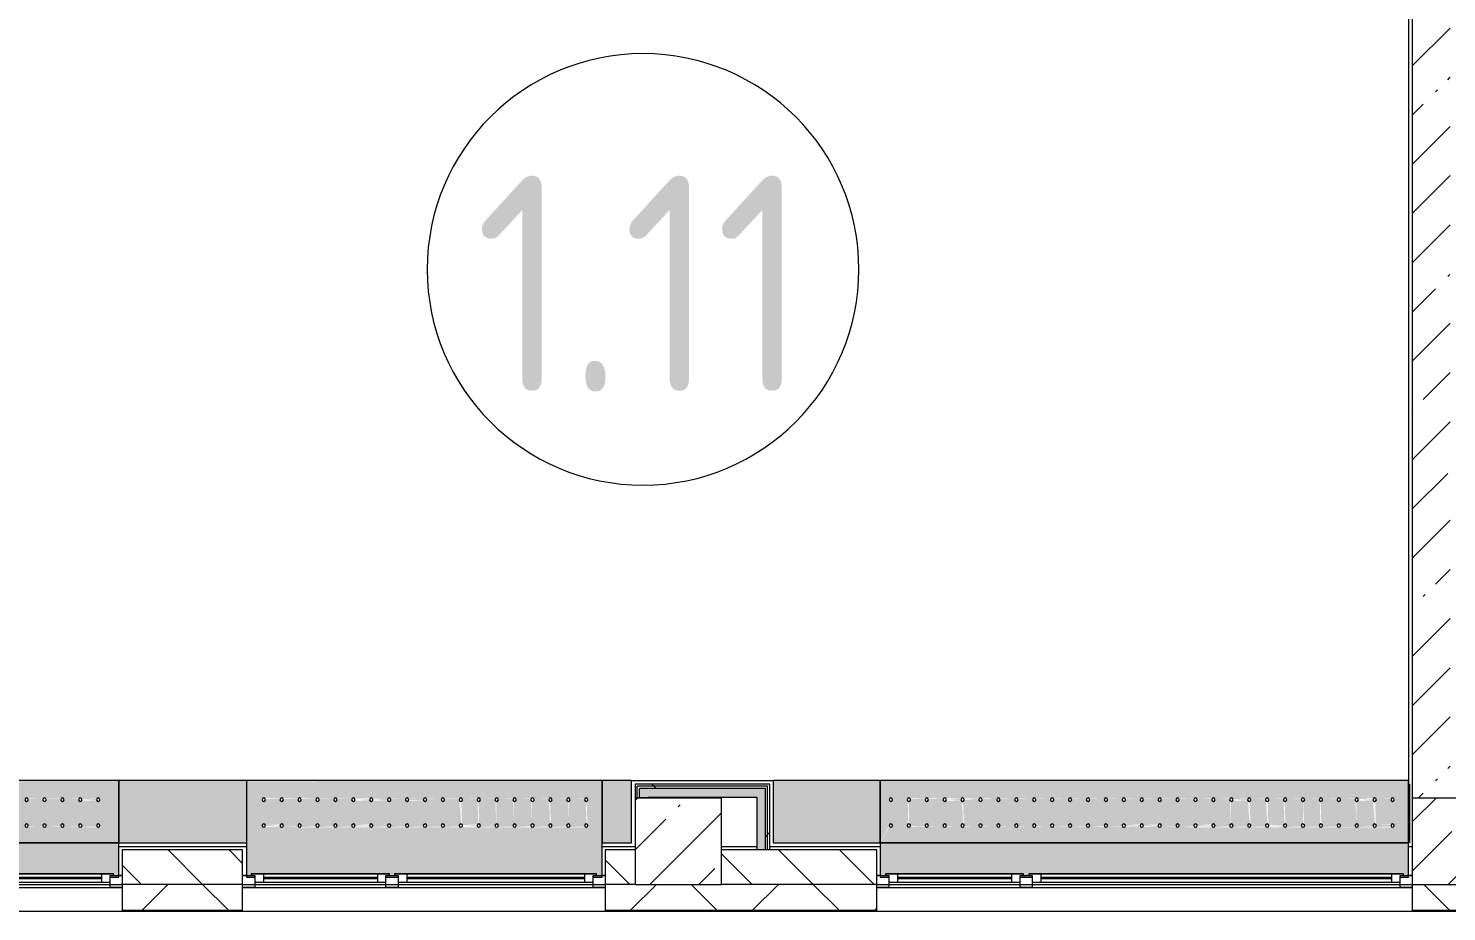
# Model space of a CAD drawing. Header units: millimetres. Extents: x 54725 to 263872, y -8553 to 29614.
# Drawn here: x 176258 to 184471, y -258 to 4860 of the extents above; entities that cross this region are included whole.
import ezdxf

# ---------------------------------------------------------------- set-up
doc = ezdxf.new("R2010")
doc.units = ezdxf.units.MM
for name, color, linetype, lineweight in [('A-AREA-IDEN', 7, 'Continuous', 9), ('A-GLAZ-2', 7, 'Continuous', 5), ('A-WALL', 7, 'Continuous', 9), ('A-WALL-4', 7, 'Continuous', 5), ('I-WALL-3', 7, 'Continuous', 5), ('S-COLS', 7, 'Continuous', 5), ('Знаки', 7, 'Continuous', 5)]:
    doc.layers.add(name, color=color, linetype=linetype, lineweight=lineweight)
for name, color, linetype, lineweight, true_color in [('A-FLOR-1', 7, 'Continuous', 5, 0xaaaaaa), ('I-WALL-1', 7, 'Continuous', 5, 0xe7e7e7), ('Знаки-3', 7, 'Continuous', 5, 0xd7cfbf)]:
    doc.layers.add(name, color=color, linetype=linetype, lineweight=lineweight, true_color=true_color)
doc.styles.add('GOST Common_3', font='GOST_Common.ttf', dxfattribs={"width": 0.9, "height": 1250})
pattern_1 = [(45, (136861.56, 0), (-530.33, 530.33), []), (135, (136861.56, 0), (-530.33, -530.33), [])]

# ---------------------------------------------------------------- blocks, each defined once
blk = doc.blocks.new('BSC_Колонна _Прямоугольная - 500х500-V115-Общий план 1 этажа с размещением фрагментов 1_10-1_12')
at = {"layer": 'S-COLS'}
h = blk.add_hatch(dxfattribs=at)
h.set_pattern_fill('FP_72', color=256, style=0, pattern_type=2)
h.set_pattern_definition([(45, (-43160, -150), (-285.123, 285.123), []), (45, (-42874.88, -150), (-285.123, 285.123), [504.031, -100.806, 16.764, -84.042])])
h.paths.add_polyline_path([(250, -250), (250, 250), (-250, 250), (-250, -250), (-50.4, -250)])
for p, q in [((250, 250), (-250, 250)), ((-250, 250), (-250, -250)), ((250, -250), (250, 250)), ((-250, -250), (250, -250))]:
    blk.add_line(p, q, dxfattribs=at)
blk = doc.blocks.new('BSC_Колонна _Прямоугольная - 500х500-V116-Общий план 1 этажа с размещением фрагментов 1_10-1_12')
at = {"layer": 'S-COLS'}
h = blk.add_hatch(dxfattribs=at)
h.set_pattern_fill('FP_73', color=256, style=0, pattern_type=2)
h.set_pattern_definition([(45, (-47660, -150), (-285.123, 285.123), []), (45, (-47374.88, -150), (-285.123, 285.123), [504.031, -100.806, 16.764, -84.042])])
h.paths.add_polyline_path([(169.2, -250), (250, -250), (250, 250), (-250, 250), (-250, -250)])
for p, q in [((250, 250), (-250, 250)), ((-250, 250), (-250, -250)), ((250, -250), (250, 250)), ((-250, -250), (250, -250))]:
    blk.add_line(p, q, dxfattribs=at)
blk = doc.blocks.new('120_Окно_СКБ_1Ст - 120_Окно_СКБ_1Ст 900х2500_h_-20664874-Общий план 1 этажа с размещением фрагментов 1_10-1_12')
at = {"layer": 'A-GLAZ-2'}
for p, q in [((-450, -127), (-450, -57)), ((-450, -57), (-380, -57)), ((450, -57), (-450, -57)), ((-380, -57), (-380, -127)), ((380, -127), (380, -57)), ((380, -57), (450, -57)), ((450, -57), (450, -127)), ((-380, -127), (-450, -127)), ((-450, -127), (-431, -127)), ((-380, -127), (-400, -127)), ((-400, -127), (-400, -137)), ((-400, -137), (400, -137)), ((400, -137), (-400, -137)), ((380, -87), (-380, -87)), ((-380, -87), (-380, -127)), ((-330, -137), (-330, -87)), ((-330, -107), (330, -107)), ((330, -117), (-330, -117)), ((330, -137), (330, -87)), ((380, -127), (380, -87)), ((450, -127), (380, -127)), ((400, -127), (380, -127)), ((400, -137), (400, -127)), ((429, -127), (450, -127))]:
    blk.add_line(p, q, dxfattribs=at)
blk = doc.blocks.new('120_Окно_СКБ_2Ст - 120_Окно_СКБ_2Ст 3100х2500 _мал_створка слева_-V151-Общий план 1 этажа с размещением фрагментов 1_10-1_12')
at = {"layer": 'A-GLAZ-2'}
for p, q in [((-1550, -127), (-1550, -57)), ((-1550, -57), (-1480, -57)), ((1550, -57), (-1550, -57)), ((-1480, -57), (-1480, -127)), ((650, -127), (650, -57)), ((650, -57), (720, -57)), ((720, -57), (720, -127)), ((1480, -127), (1480, -57)), ((1480, -57), (1550, -57)), ((1550, -57), (1550, -127)), ((-1480, -127), (-1550, -127)), ((-1550, -127), (-1529, -127)), ((-1480, -127), (-1500, -127)), ((-1500, -127), (-1500, -137)), ((-1500, -137), (670, -137)), ((670, -137), (-1500, -137)), ((650, -87), (-1480, -87)), ((-1480, -87), (-1480, -127)), ((-1430, -137), (-1430, -87)), ((-1430, -107), (600, -107)), ((600, -117), (-1430, -117)), ((600, -137), (600, -87)), ((650, -127), (650, -87)), ((720, -127), (650, -127)), ((670, -127), (650, -127)), ((670, -137), (670, -127)), ((720, -127), (700, -127)), ((700, -127), (700, -137)), ((700, -137), (1500, -137)), ((1500, -137), (700, -137)), ((1480, -87), (720, -87)), ((720, -87), (720, -127)), ((770, -137), (770, -87)), ((770, -107), (1430, -107)), ((1430, -117), (770, -117)), ((1430, -137), (1430, -87)), ((1480, -127), (1480, -87)), ((1550, -127), (1480, -127)), ((1500, -127), (1480, -127)), ((1500, -137), (1500, -127)), ((1531, -127), (1550, -127))]:
    blk.add_line(p, q, dxfattribs=at)
blk = doc.blocks.new('120_Окно_СКБ_2Ст - 120_Окно_СКБ_2Ст 2100х2500 _мал створка справа_-V152-Общий план 1 этажа с размещением фрагментов 1_10-1_12')
at = {"layer": 'A-GLAZ-2'}
for p, q in [((-1050, -127), (-1050, -57)), ((-1050, -57), (-980, -57)), ((1050, -57), (-1050, -57)), ((-980, -57), (-980, -127)), ((150, -127), (150, -57)), ((150, -57), (220, -57)), ((220, -57), (220, -127)), ((980, -127), (980, -57)), ((980, -57), (1050, -57)), ((1050, -57), (1050, -127)), ((-980, -127), (-1050, -127)), ((-1050, -127), (-1032.2, -127)), ((-980, -127), (-1000, -127)), ((-1000, -127), (-1000, -137)), ((-1000, -137), (170, -137)), ((170, -137), (-1000, -137)), ((150, -87), (-980, -87)), ((-980, -87), (-980, -127)), ((-930, -137), (-930, -87)), ((-930, -107), (100, -107)), ((100, -117), (-930, -117)), ((100, -137), (100, -87)), ((150, -127), (150, -87)), ((220, -127), (150, -127)), ((170, -127), (150, -127)), ((170, -137), (170, -127)), ((220, -127), (200, -127)), ((200, -127), (200, -137)), ((200, -137), (1000, -137)), ((1000, -137), (200, -137)), ((980, -87), (220, -87)), ((220, -87), (220, -127)), ((270, -137), (270, -87)), ((270, -107), (930, -107)), ((930, -117), (270, -117)), ((930, -137), (930, -87)), ((980, -127), (980, -87)), ((1050, -127), (980, -127)), ((1000, -127), (980, -127)), ((1000, -137), (1000, -127)), ((1027.8, -127), (1050, -127))]:
    blk.add_line(p, q, dxfattribs=at)
blk = doc.blocks.new('Зашивка радиатора_ с перфорацией М1 - Зашивка радиатора_ с перфорацией М1-V260-Общий план 1 этажа с размещением фрагментов 1_10-1_12')
at = {"layer": 'Знаки-3'}
blk.add_hatch(color=256, dxfattribs=at).paths.add_polyline_path([(-430, 380), (-429.8, 180), (430, 181), (430, 380), (381, 380), (381, 369), (401, 369), (401, 359), (-399, 359), (-399, 369), (-379, 369), (-379, 380), (-399, 380)])
h = blk.add_hatch(color=256, dxfattribs=at)
h.paths.add_polyline_path([(430.2, 180), (-429.8, 179.5), (-429.8, -179.7), (-429.8, -179.9), (430.2, -179.9), (430.2, 155.5)])
h.paths.add_polyline_path([(430, 179.8), (430, 179.8), (399.2, 151.3)])
h.paths.add_polyline_path([(-310.3, 90.4), (-307.7, 90), (320.9, 85.4), (320.9, 75.4), (312.2, 70.4), (303.6, 75.4), (303.8, 85.7), (302.2, 89), (217.2, 85.4), (217.2, 75.4), (208.5, 70.4), (199.8, 75.4), (199.8, 85.4), (198.5, 89), (113.4, 85.4), (113.4, 75.4), (104.7, 70.4), (96.1, 75.4), (96.1, 85.4), (94.7, 89), (9.7, 85.4), (9.7, 75.4), (1, 70.4), (-7.7, 75.4), (-7.7, 85.4), (-8.7, 89), (-94.1, 85.4), (-94.1, 75.4), (-102.8, 70.4), (-111.4, 75.4), (-111.4, 85.4), (-112.4, 89), (-197.8, 85.4), (-197.8, 75.4), (-206.9, 70.4), (-215.2, 75.4), (-215.2, 85.4), (-216.2, 89), (-301.6, 85.4), (-301.6, 75.4), (-310.3, 70.4), (-318.9, 75.4), (-318.9, 85.4), (-312.8, 90)])
h.paths.add_polyline_path([(-300.6, -67.1), (-300.6, -72.2), (-216.2, -67.1)])
h.paths.add_polyline_path([(102.2, -60), (111.8, -62.6), (114.4, -72.2), (114.4, -78.3), (199.8, -74.6), (199.8, -64.6), (208.5, -59.6), (217.2, -64.6), (217.2, -74.6), (218.2, -78.3), (303.3, -74), (303.6, -64.6), (312.2, -59.6), (320.9, -64.6), (320.9, -74.6), (312.2, -79.6), (309.7, -79.3), (-318.9, -74.6), (-318.9, -64.6), (-310.3, -59.6), (-301.6, -64.6), (-300.6, -67.1), (-213.6, -62.6), (-203.9, -60), (-196.8, -67.1), (-199.4, -76.7), (-196.5, -78.3), (-111.4, -74.6), (-111.4, -64.6), (-102.8, -59.6), (-94.1, -64.6), (-94.1, -74.6), (-92.8, -78.3), (-7.7, -74.6), (-7.7, -64.6), (1, -59.6), (9.7, -64.6), (9.7, -74.6), (10.7, -78.3), (96.1, -74.6), (96.1, -64.6), (99.7, -61)])
h.paths.add_polyline_path([(-300.6, -72.2), (-300.3, -78.3), (-215.2, -74.6), (-216.2, -72.2), (-300.3, -72.2)])
at = {"layer": 'Знаки'}
for p, q in [((-379, 380), (-430, 380)), ((-430, 380), (-430, 180)), ((430, 380), (381, 380)), ((430, 180), (430, 380)), ((-430, 180), (430, 180)), ((430.2, 180), (-430, 180)), ((-430, 180), (-430, -179.9)), ((430.2, -179.9), (430.2, 180)), ((-430, -179.9), (430.2, -179.9))]:
    blk.add_line(p, q, dxfattribs=at)
for centre, start, end in [((-310.3, 80.4), 0, 180), ((-206.5, 80.4), 0, 180), ((-102.8, 80.4), 0, 180), ((1, 80.4), 0, 180), ((104.7, 80.4), 0, 180), ((208.5, 80.4), 0, 180), ((312.2, 80.4), 0, 180), ((-310.3, 80.4), 180, 0), ((-206.5, 80.4), 180, 360), ((-102.8, 80.4), 180, 0), ((1, 80.4), 180, 0), ((104.7, 80.4), 180, 360), ((208.5, 80.4), 180, 0), ((312.2, 80.4), 180, 0), ((-310.3, -69.6), 0, 180), ((-310.3, -69.6), 180, 0), ((-206.5, -69.6), 0, 180), ((-206.5, -69.6), 180, 0), ((-102.8, -69.6), 0, 180), ((-102.8, -69.6), 180, 0), ((1, -69.6), 0, 180), ((1, -69.6), 180, 0), ((104.7, -69.6), 0, 180), ((104.7, -69.6), 180, 0), ((208.5, -69.6), 0, 180), ((208.5, -69.6), 180, 0), ((312.2, -69.6), 0, 180), ((312.2, -69.6), 180, 0)]:
    blk.add_arc(centre, 10, start, end, dxfattribs=at)
blk = doc.blocks.new('Зашивка без перфорации М3 - М3_8-30988392-Общий план 1 этажа с размещением фрагментов 1_10-1_12')
at = {"layer": 'Знаки-3'}
blk.add_hatch(color=256, dxfattribs=at).paths.add_polyline_path([(-256.6, 180), (-430, 180), (-430, -179.9), (310.2, -179.9), (310.2, 180), (267.8, 180)])
at = {"layer": 'Знаки'}
for p, q in [((310.2, 180), (-430, 180)), ((-430, 180), (-430, -179.9)), ((310.2, -179.9), (310.2, 180)), ((-430, -179.9), (310.2, -179.9))]:
    blk.add_line(p, q, dxfattribs=at)
blk = doc.blocks.new('Зашивка радиатора_ с перфорацией М5 - Зашивка радиатора_ с перфорацией М5-30945411-Общий план 1 этажа с размещением фрагментов 1_10-1_12')
at = {"layer": 'Знаки-3'}
h = blk.add_hatch(color=256, dxfattribs=at)
h.paths.add_polyline_path([(922.2, 380), (872.2, 380), (873.4, 369), (892.2, 369), (892.2, 359), (-277.8, 364.7), (-275, 369), (-257.8, 369), (-257.8, 380), (-310, 380), (-310, -179.9), (1748.8, -176.3), (1750, 380), (1702.2, 380), (1702.2, 369), (1722.2, 364.4), (1720.2, 359), (922.2, 359), (922.2, 369), (942.2, 369), (942.2, 380)])
h.paths.add_polyline_path([(1640.3, 77.8), (1640.3, 82.9), (1555.9, 77.8)])
h.paths.add_polyline_path([(1121.6, 77.8), (1121.6, 82.9), (1037.2, 77.8)])
h.paths.add_polyline_path([(511.3, 70.7), (506.2, 70.7), (511.3, -60)])
h.paths.add_polyline_path([(725.9, -67.1), (723.3, -76.7), (730, -78.3), (811.3, -74.6), (810.3, -67.1)])
h.paths.add_polyline_path([(933.4, -67.1), (933.4, -72.2), (1017.8, -67.1)])
h.paths.add_polyline_path([(1037.2, -67.1), (1037.2, -72.2), (1121.6, -67.1)])
h.paths.add_polyline_path([(1442.5, 90.4), (1445.1, 90), (1658.7, 85.4), (1658.7, 75.4), (1650, 70.4), (1641.3, 75.4), (1640, 77.8), (1553.3, 73.3), (1543.7, 70.7), (1536.6, 77.8), (1539.2, 87.4), (1536.6, 89), (1451.2, 85.4), (1451.2, 75.4), (1442.5, 70.4), (1433.8, 75.4), (1433.8, 85.4), (1432.8, 89), (1347.4, 85.4), (1347.4, 75.4), (1338.7, 70.4), (1330.1, 75.4), (1330.1, 85.4), (1329.1, 89), (1243.7, 85.4), (1243.7, 75.4), (1235, 70.4), (1226.3, 75.4), (1226.3, 85.4), (1225.3, 89), (1139.9, 85.4), (1139.9, 75.4), (1131.2, 70.4), (1122.6, 75.4), (1121.2, 77.8), (1034.6, 73.3), (1024.9, 70.7), (1017.8, 77.8), (1020.7, 87.6), (1017.8, 89), (932.4, 85.4), (932.4, 75.4), (923.7, 70.4), (915.1, 75.4), (915.1, 85.4), (914.1, 89), (828.7, 85.4), (828.7, 75.4), (820, 70.4), (811.3, 75.4), (811.3, 85.4), (810.3, 89), (724.9, 85.4), (724.9, 75.4), (716.2, 70.4), (707.6, 75.4), (707.6, 85.4), (706.2, 89), (621.2, 85.4), (621.2, 75.4), (611.2, 70.5), (603.8, 75.4), (603.8, 85.4), (602.5, 89), (517.4, 85.4), (517.4, 75.4), (511.3, 70.4), (515.8, -62.6), (518.4, -72.2), (518.7, -78.3), (603.8, -74.6), (603.8, -64.6), (612.5, -59.6), (621.2, -64.6), (619.9, -76.3), (622.5, -78.3), (707.6, -74.6), (707.6, -64.6), (716.2, -59.6), (725.6, -66.3), (726.2, -67), (812.9, -62.6), (822.6, -60), (829.9, -68.5), (827.1, -76.7), (829.7, -78.3), (915.1, -74.6), (915.1, -64.6), (923.7, -59.6), (932.4, -64.6), (933.7, -67), (1020.4, -62.6), (1030.1, -60), (1037.5, -67), (1124.2, -62.6), (1135.6, -60.7), (1140.9, -67.1), (1138.3, -76.7), (1140.9, -78.3), (1226.3, -74.6), (1226.3, -64.6), (1235, -59.6), (1243.7, -64.6), (1243.7, -74.6), (1244.7, -78.3), (1330.1, -74.6), (1330.1, -64.6), (1338.7, -59.6), (1347.4, -64.6), (1347.4, -74.6), (1348.4, -78.3), (1433.8, -74.6), (1433.8, -64.6), (1442.5, -59.6), (1451.2, -64.6), (1451.2, -74.6), (1452.2, -78.3), (1537.6, -74.6), (1537.6, -64.6), (1546.2, -59.6), (1554.9, -64.6), (1554.9, -74.6), (1555.9, -78.3), (1640.5, -72.6), (1641.3, -64.6), (1650, -59.6), (1658.7, -64.6), (1658.7, -74.6), (1650, -79.6), (1647.4, -79.3), (-226.2, -74.6), (-226.2, -64.6), (-220.1, -59.6), (-224.6, 73.3), (-227.2, 82.9), (-220.1, 90), (-214.9, 90), (1439.9, 90)])
h.paths.add_polyline_path([(-116.3, 70.7), (-123.4, 77.8), (-120.8, 87.4), (-123.8, 89), (-208.8, 85.4), (-209.7, 74.2), (-217.5, 70.4), (-220.1, 70.7), (-214.9, -60), (-207.6, -68.9), (-210.4, -76.7), (-207.5, -78.3), (-122.4, -74.6), (-122.4, -64.6), (-116.3, -59.6)])
h.paths.add_polyline_path([(-20, 89), (-105.1, 85.4), (-105.1, 75.4), (-113.8, 70.4), (-116.3, 70.7), (-111.2, -60), (-104.1, -67.1), (-108.4, -78.1), (-103.6, -78.3), (-18.7, -74.6), (-18.7, -64.6), (-10, -59.6), (-7.4, -60), (-12.6, 70.7), (-19.7, 78), (-17.1, 87.4), (-19.7, 89)])
h.paths.add_polyline_path([(1555.9, 89), (1554.9, 85.4), (1556.2, 83), (1642.9, 87.4), (1640.3, 89), (1556.2, 89)])
h.paths.add_polyline_path([(1126.2, 89), (1036.2, 85.4), (1037.5, 83), (1124.2, 87.4)])
h.paths.add_polyline_path([(414.7, 82.9), (414.7, 77.8), (499.1, 82.9)])
h.paths.add_polyline_path([(503.7, 89), (413.7, 85.4), (414.7, 82.9), (501.7, 87.4), (503.4, 88.8)])
h.paths.add_polyline_path([(96.3, 70.7), (86.7, 73.3), (84.1, 82.9), (83.7, 89), (-1.3, 85.4), (-1.3, 75.4), (-7.4, 70.4), (-2.9, -62.6), (-0.3, -72.2), (0, -78.3), (85.1, -74.6), (85.1, -64.6), (93.7, -59.6), (96.3, -60)])
h.paths.add_polyline_path([(200.1, 70.7), (190.4, 73.3), (187.8, 82.9), (187.5, 89), (103.1, 83.6), (102.4, 75.4), (96.3, 70.4), (100.8, -62.6), (103.4, -72.2), (103.7, -78.3), (188.8, -74.6), (188.8, -64.6), (197.5, -59.6), (200.1, -60)])
h.paths.add_polyline_path([(303.8, 70.7), (294.2, 73.3), (291.6, 82.9), (291.2, 89), (206.2, 85.4), (206.2, 75.4), (200.1, 70.4), (204.6, -62.6), (207.2, -72.2), (207.5, -78.3), (292.6, -74.6), (292.6, -64.6), (301.2, -59.6), (303.8, -60)])
h.paths.add_polyline_path([(400, 89), (309.9, 85.4), (309.9, 75.4), (303.8, 70.4), (308.3, -62.6), (310.9, -72.2), (311.2, -78.3), (396.3, -74.6), (396.3, -64.6), (405, -59.6), (407.6, -60), (402.4, 70.7), (395.3, 77.8), (399.7, 88.8)])
h.paths.add_polyline_path([(499.1, 77.8), (412.1, 73.3), (407.6, 70.4), (412.1, -62.6), (414.7, -72.2), (415, -78.3), (500.1, -74.6), (500.1, -64.6), (506.2, -59.6), (501.7, 73.3), (500.1, 75.4)])
h.paths.add_polyline_path([(933.4, -72.2), (933.4, -78.3), (1018.8, -74.6), (1017.5, -72.2)])
h.paths.add_polyline_path([(1121.6, -72.2), (1037.2, -78.3), (1122.6, -74.6)])
at = {"layer": 'Знаки'}
for p, q in [((-257.8, 380), (-310, 380)), ((-310, 380), (-310, -179.9)), ((942.2, 380), (873.4, 380)), ((1750, 380), (1702.2, 380)), ((1750, -179.9), (1750, 380)), ((-310, -179.9), (1750, -179.9))]:
    blk.add_line(p, q, dxfattribs=at)
for centre, start, end in [((-217.5, 80.4), 0, 180), ((-113.8, 80.4), 0, 180), ((-10, 80.4), 0, 180), ((93.7, 80.4), 0, 180), ((197.5, 80.4), 0, 180), ((301.2, 80.4), 0, 180), ((405, 80.4), 0, 180), ((508.7, 80.4), 0, 180), ((612.5, 80.4), 0, 180), ((716.2, 80.4), 0, 180), ((820, 80.4), 0, 180), ((923.7, 80.4), 0, 180), ((1027.5, 80.4), 0, 180), ((1131.2, 80.4), 0, 180), ((1235, 80.4), 0, 180), ((1338.7, 80.4), 0, 180), ((1442.5, 80.4), 0, 180), ((1546.2, 80.4), 0, 180), ((1650, 80.4), 0, 180), ((-217.5, 80.4), 180, 0), ((-113.8, 80.4), 180, 0), ((-10, 80.4), 180, 360), ((93.7, 80.4), 180, 0), ((197.5, 80.4), 180, 0), ((301.2, 80.4), 180, 0), ((405, 80.4), 180, 0), ((508.7, 80.4), 180, 0), ((612.5, 80.4), 180, 0), ((716.2, 80.4), 180, 0), ((820, 80.4), 180, 0), ((923.7, 80.4), 180, 360), ((1027.5, 80.4), 180, 0), ((1131.2, 80.4), 180, 360), ((1235, 80.4), 180, 0), ((1338.7, 80.4), 180, 0), ((1442.5, 80.4), 180, 360), ((1546.2, 80.4), 180, 0), ((1650, 80.4), 180, 360), ((-217.5, -69.6), 0, 180), ((-217.5, -69.6), 180, 0), ((-113.8, -69.6), 0, 180), ((-113.8, -69.6), 180, 0), ((-10, -69.6), 0, 180), ((-10, -69.6), 180, 0), ((93.7, -69.6), 0, 180), ((93.7, -69.6), 180, 0), ((197.5, -69.6), 0, 180), ((197.5, -69.6), 180, 0), ((301.2, -69.6), 0, 180), ((301.2, -69.6), 180, 0), ((405, -69.6), 0, 180), ((405, -69.6), 180, 0), ((508.7, -69.6), 0, 180), ((508.7, -69.6), 180, 0), ((612.5, -69.6), 0, 180), ((612.5, -69.6), 180, 0), ((716.2, -69.6), 0, 180), ((716.2, -69.6), 180, 0), ((820, -69.6), 0, 180), ((820, -69.6), 180, 0), ((923.7, -69.6), 0, 180), ((923.7, -69.6), 180, 0), ((1027.5, -69.6), 0, 180), ((1027.5, -69.6), 180, 0), ((1131.2, -69.6), 0, 180), ((1131.2, -69.6), 180, 0), ((1235, -69.6), 0, 180), ((1235, -69.6), 180, 0), ((1338.7, -69.6), 0, 180), ((1338.7, -69.6), 180, 0), ((1442.5, -69.6), 0, 180), ((1442.5, -69.6), 180, 0), ((1546.2, -69.6), 0, 180), ((1546.2, -69.6), 180, 0), ((1650, -69.6), 0, 180), ((1650, -69.6), 180, 0)]:
    blk.add_arc(centre, 10, start, end, dxfattribs=at)
blk = doc.blocks.new('Зашивка радиатора_ с перфорацией М6 - Зашивка радиатора_ с перфорацией М6-30947167-Общий план 1 этажа с размещением фрагментов 1_10-1_12')
at = {"layer": 'Знаки-3'}
blk.add_hatch(color=256, dxfattribs=at).paths.add_polyline_path([(1811.8, 380), (1809, 380), (1811.8, 369), (1829, 369), (1829, 359), (-341, 359), (-341, 369), (-321, 369), (-321, 380), (-370, 380), (-370, 180), (2690, 181), (2690, 380), (2639, 380), (2639, 369), (2659, 369), (2659, 359), (1859, 359), (1859, 369), (1879, 369), (1879, 380), (1829, 380)])
h = blk.add_hatch(color=256, dxfattribs=at)
h.paths.add_polyline_path([(238.6, 180), (-370, 178.8), (-370, -179.9), (2690, -179.9), (2690, 180), (763, 180)])
h.paths.add_polyline_path([(2690, 180), (2627.5, 70.4), (2618.8, 75.4), (2618.8, 85.4), (2627.5, 90.4), (2636.2, 85.4), (2641.2, 87.4), (2674, 149.6)])
h.paths.add_polyline_path([(2617.8, -72.2), (2620.4, -62.6), (2630.1, -60), (2637.2, -67.1), (2636.2, -74.6), (2627.5, -79.6), (2618.8, -74.6)])
h.paths.add_polyline_path([(-183.4, 77.8), (-180.8, 87.4), (-183.9, 89), (-268.8, 85.4), (-267.8, 77.8)])
h.paths.add_polyline_path([(553, 90.4), (2532.4, 85.4), (2532.4, 75.4), (2526.3, 70.4), (2530.8, -62.6), (2533.4, -72.2), (2526.3, -79.3), (2521.2, -79.3), (-286.2, -74.6), (-285.8, -64.1), (-277.5, -59.6), (-268.8, -64.6), (-268.8, -74.6), (-267.5, -78.3), (-182.4, -74.6), (-182.4, -64.6), (-176.3, -60), (-180.8, 73.3), (-183.8, 77.8), (-270.4, 73.3), (-280.1, 70.7), (-287.2, 77.8), (-284.6, 87.4), (-274.9, 90), (552.5, 90.4)])
h.paths.add_polyline_path([(2222.2, -67.1), (2222.2, -72.2), (2306.6, -67.1)])
h.paths.add_polyline_path([(2514.1, 89), (2428.7, 85.4), (2428.7, 75.4), (2420, 70.4), (2411.3, 75.4), (2411.3, 85.4), (2410, 89), (2324.9, 85.4), (2324.9, 75.4), (2316.2, 70.4), (2307.6, 75.4), (2307.6, 85.4), (2306.2, 89), (2221.2, 85.4), (2221.2, 75.4), (2212.5, 70.4), (2209.9, 70.7), (2215.1, -60), (2222.5, -67), (2309.2, -62.6), (2318.8, -60), (2325.9, -67.1), (2321.6, -78.1), (2325.9, -78.3), (2411.3, -74.6), (2411.3, -64.6), (2420, -59.6), (2428.7, -64.6), (2428.7, -74.6), (2429.7, -78.3), (2515.1, -74.6), (2515.1, -64.6), (2523.7, -59.6), (2526.3, -60), (2521.2, 70.7), (2514.1, 77.8), (2518.4, 88.8), (2515.1, 89)])
h.paths.add_polyline_path([(1269.1, 77.8), (1269.1, 82.9), (1184.7, 77.8)])
h.paths.add_polyline_path([(1165.3, 77.8), (1165.3, 82.9), (1080.9, 77.8)])
h.paths.add_polyline_path([(854.1, 77.8), (854.1, 82.9), (769.7, 77.8)])
h.paths.add_polyline_path([(555.1, 70.7), (549.9, 70.7), (555.1, -60)])
h.paths.add_polyline_path([(562.2, -67.1), (562.2, -72.2), (646.6, -67.1)])
h.paths.add_polyline_path([(658.8, 70.7), (649.2, 73.3), (646.6, 82.9), (646.6, 89), (561.2, 85.4), (561.2, 75.4), (555.1, 70.7), (559.6, -62.6), (562.2, -67.1), (649.2, -62.6), (658.8, -60)])
h.paths.add_polyline_path([(2099.1, 89), (2013.7, 85.4), (2013.7, 75.4), (2005, 70.4), (1996.3, 75.4), (1996.3, 85.4), (1995, 89), (1909.9, 85.4), (1909.9, 75.4), (1901.2, 70.4), (1892.6, 75.4), (1892.6, 85.4), (1889.5, 89), (1806.2, 85.4), (1806.2, 75.4), (1797.5, 70.4), (1788.8, 75.4), (1788.8, 85.4), (1787.5, 89), (1702.4, 85.4), (1702.4, 75.4), (1693.7, 70.4), (1685.1, 75.4), (1685.1, 85.4), (1683.7, 89), (1598.7, 85.4), (1598.7, 75.4), (1590, 70.4), (1581.3, 75.4), (1581.3, 85.4), (1580, 89), (1494.9, 85.4), (1494.9, 75.4), (1486.2, 70.4), (1477.6, 75.4), (1477.6, 85.4), (1476.2, 89), (1392, 83.3), (1391.2, 75.4), (1382.5, 70.4), (1373.8, 75.4), (1373.8, 85.4), (1372.5, 89), (1287.4, 85.3), (1287.4, 75.4), (1278.8, 70.4), (1270.1, 75.4), (1269.1, 77.8), (1182.1, 73.3), (1172.4, 70.7), (1165, 77.8), (1078.3, 73.3), (1068.7, 70.7), (1061.6, 77.8), (1064.2, 87.4), (1061.6, 89), (976.2, 85.4), (976.2, 75.4), (967.5, 70.4), (958.8, 75.4), (958.8, 85.4), (957.8, 89), (872.4, 85.4), (872.4, 75.4), (863.7, 70.4), (855.1, 75.4), (853.7, 77.8), (767.1, 73.3), (757.4, 70.7), (750.3, 77.8), (752.9, 87.4), (750.3, 89), (664.9, 85.4), (664.9, 75.4), (658.8, 70.7), (663.3, -62.6), (665.9, -72.2), (666.2, -78.3), (751.3, -74.6), (751.3, -64.6), (760, -59.6), (768.7, -64.6), (768.7, -74.6), (770, -78.3), (855.1, -74.6), (855.1, -64.6), (863.7, -59.6), (872.4, -64.6), (872.4, -74.6), (873.8, -78.3), (958.8, -74.6), (958.8, -64.6), (967.5, -59.6), (976.2, -64.6), (976.2, -74.6), (977.5, -78.3), (1062.6, -74.6), (1062.6, -64.6), (1071.2, -59.6), (1079.9, -64.6), (1079.9, -74.6), (1081.2, -78.3), (1166.3, -74.6), (1166.3, -64.6), (1175, -59.6), (1183.7, -64.6), (1183.7, -74.6), (1184.7, -78.3), (1270.1, -74.6), (1270.1, -64.6), (1278.8, -59.6), (1287.4, -64.7), (1287.4, -74.6), (1288.4, -78.3), (1373.8, -74.6), (1373.8, -64.6), (1382.5, -59.6), (1391.2, -64.6), (1391.2, -74.6), (1392.2, -78.3), (1477.6, -74.6), (1477.6, -64.6), (1486.2, -59.6), (1494.9, -64.6), (1494.9, -74.6), (1495.9, -78.3), (1581.3, -74.6), (1581.3, -64.6), (1590, -59.6), (1598.7, -64.6), (1598.7, -74.6), (1599.7, -78.3), (1685.1, -74.6), (1685.1, -64.6), (1693.7, -59.6), (1702.4, -64.6), (1702.4, -74.6), (1703.4, -78.3), (1788.8, -74.6), (1788.8, -64.6), (1797.5, -59.6), (1806.2, -64.6), (1806.2, -74.6), (1807.2, -78.3), (1892.6, -74.6), (1892.6, -64.6), (1901.2, -59.6), (1910.4, -65.8), (1909.9, -74.6), (1910.9, -78.3), (1996.3, -74.6), (1996.3, -64.6), (2005, -59.6), (2013.7, -64.6), (2013.7, -74.6), (2014.7, -78.3), (2100.1, -74.6), (2100.1, -64.6), (2108.7, -59.6), (2117.4, -64.6), (2118.4, -72.2), (2202.8, -67.1), (2209.9, -59.6), (2205.4, 73.3), (2202.8, 82.9), (2202.5, 89), (2117.4, 85.4), (2117.4, 75.4), (2107.1, 70.6), (2100.1, 75.4), (2100.1, 85.4), (2100.1, 89)])
h.paths.add_polyline_path([(-171.2, 70.7), (-176.3, 70.7), (-171.2, -60)])
h.paths.add_polyline_path([(-164.1, -67.1), (-164.1, -72.2), (-79.7, -67.1)])
h.paths.add_polyline_path([(-67.4, 70.7), (-77.1, 73.3), (-79.7, 82.9), (-79.7, 89), (-165.1, 85.4), (-165.1, 75.4), (-171.2, 70.7), (-166.7, -62.6), (-164.1, -67.1), (-77.1, -62.6), (-67.4, -60)])
h.paths.add_polyline_path([(-65, 89), (-60, 80.4), (-65, 71.7), (-67.4, 70.7), (-62.9, -62.6), (-60.3, -72.2), (-60, -78.3), (25.1, -74.6), (25.1, -64.6), (33.7, -59.6), (42.4, -64.6), (42.4, -74.6), (43.7, -78.3), (128.8, -74.6), (128.8, -64.6), (137.5, -59.6), (140.1, -60), (134.9, 70.7), (127.8, 77.8), (130.4, 87.4), (127.8, 89), (42.4, 85.4), (42.4, 75.4), (33.7, 70.4), (25.1, 75.4), (25.1, 85.4), (24.1, 89), (-62.9, 89)])
h.paths.add_polyline_path([(1180, 89), (1184.7, 82.9), (1271.7, 87.4), (1268.7, 89), (1180.3, 89)])
h.paths.add_polyline_path([(1076.3, 89), (1081.2, 83), (1167.9, 87.4), (1166.3, 89), (1076.6, 89)])
h.paths.add_polyline_path([(238.7, -60), (248.3, -62.6), (250.9, -72.2), (251.2, -78.3), (336.3, -74.6), (336.3, -64.6), (345, -59.6), (347.6, -60), (342.4, 70.7), (335.3, 77.8), (337.9, 87.4), (335.3, 89), (249.9, 85.4), (249.9, 75.4), (241.3, 70.4), (238.7, 70.7)])
h.paths.add_polyline_path([(231.6, 89), (146.2, 85.4), (146.2, 75.4), (140.1, 70.7), (144.6, -62.6), (147.2, -72.2), (147.5, -78.3), (232.6, -74.6), (232.6, -64.6), (238.7, -60), (234.2, 73.3), (231.6, 82.9), (232.6, 89)])
h.paths.add_polyline_path([(858.7, 89), (768.7, 85.4), (770, 83), (856.7, 87.4)])
h.paths.add_polyline_path([(451.3, 70.7), (446.2, 70.7), (451.3, -60)])
h.paths.add_polyline_path([(547.5, 89), (457.4, 85.4), (457.4, 75.4), (451.3, 70.7), (455.8, -62.6), (458.4, -72.2), (458.7, -78.3), (543.8, -74.6), (543.8, -64.6), (549.9, -60), (545.4, 73.3), (542.8, 82.9), (545.4, 87.4)])
h.paths.add_polyline_path([(354.7, 82.9), (354.7, 77.8), (439.1, 82.9)])
h.paths.add_polyline_path([(443.7, 89), (353.7, 85.4), (355, 83), (441.7, 87.4)])
h.paths.add_polyline_path([(354.7, 77.8), (347.6, 70.7), (352.1, -62.6), (354.7, -72.2), (355, -78.3), (440.1, -74.6), (440.1, -64.6), (446.2, -60), (441.7, 73.3), (438.7, 77.8)])
h.paths.add_polyline_path([(-79.7, -72.2), (-166.7, -76.7), (-163.7, -78.3), (-78.7, -74.6)])
h.paths.add_polyline_path([(2222.2, -72.2), (2221.2, -78.3), (2307.6, -74.6), (2306.2, -72.2)])
h.paths.add_polyline_path([(2118.4, -72.2), (2118.4, -78.3), (2203.8, -74.6), (2202.5, -72.2)])
h.paths.add_polyline_path([(562.2, -72.2), (562.5, -78.3), (647.6, -74.6), (646.6, -72.2), (562.5, -72.2)])
at = {"layer": 'Знаки'}
for p, q in [((-321, 380), (-370, 380)), ((-370, 380), (-370, 180)), ((1879, 380), (1811.8, 380)), ((2690, 380), (2639, 380)), ((2690, 180), (2690, 380)), ((-370, 180), (2690, 180)), ((2690, 180), (-370, 180)), ((-370, 180), (-370, -179.9)), ((2690, -179.9), (2690, 180)), ((-370, -179.9), (2690, -179.9))]:
    blk.add_line(p, q, dxfattribs=at)
for centre, start, end in [((-277.5, 80.4), 0, 180), ((-173.7, 80.4), 0, 180), ((-70, 80.4), 0, 180), ((33.7, 80.4), 0, 180), ((137.5, 80.4), 0, 180), ((241.3, 80.4), 0, 180), ((345, 80.4), 0, 180), ((448.8, 80.4), 0, 180), ((552.5, 80.4), 0, 180), ((656.2, 80.4), 0, 180), ((760, 80.4), 0, 180), ((863.7, 80.4), 0, 180), ((967.5, 80.4), 0, 180), ((1071.2, 80.4), 0, 180), ((1175, 80.4), 0, 180), ((1278.8, 80.4), 0, 180), ((1382.5, 80.4), 0, 180), ((1486.2, 80.4), 0, 180), ((1590, 80.4), 0, 180), ((1693.7, 80.4), 0, 180), ((1797.5, 80.4), 0, 180), ((1901.2, 80.4), 0, 180), ((2005, 80.4), 0, 180), ((2108.7, 80.4), 0, 180), ((2212.5, 80.4), 0, 180), ((2316.2, 80.4), 0, 180), ((2420, 80.4), 0, 180), ((2523.7, 80.4), 0, 180), ((2627.5, 80.4), 0, 180), ((-277.5, 80.4), 180, 360), ((-173.7, 80.4), 180, 0), ((-70, 80.4), 180, 0), ((33.7, 80.4), 180, 360), ((137.5, 80.4), 180, 0), ((241.3, 80.4), 180, 0), ((345, 80.4), 180, 0), ((448.8, 80.4), 180, 0), ((552.5, 80.4), 180, 360), ((656.2, 80.4), 180, 0), ((760, 80.4), 180, 0), ((863.7, 80.4), 180, 0), ((967.5, 80.4), 180, 0), ((1071.2, 80.4), 180, 0), ((1175, 80.4), 180, 0), ((1278.8, 80.4), 180, 0), ((1382.5, 80.4), 180, 0), ((1486.2, 80.4), 180, 360), ((1590, 80.4), 180, 0), ((1693.7, 80.4), 180, 360), ((1797.5, 80.4), 180, 0), ((1901.2, 80.4), 180, 0), ((2005, 80.4), 180, 0), ((2108.7, 80.4), 180, 360), ((2212.5, 80.4), 180, 0), ((2316.2, 80.4), 180, 360), ((2420, 80.4), 180, 0), ((2523.7, 80.4), 180, 360), ((2627.5, 80.4), 180, 360), ((-277.5, -69.6), 0, 180), ((-277.5, -69.6), 180, 0), ((-173.7, -69.6), 0, 180), ((-173.7, -69.6), 180, 0), ((-70, -69.6), 0, 180), ((-70, -69.6), 180, 0), ((33.7, -69.6), 0, 180), ((33.7, -69.6), 180, 0), ((137.5, -69.6), 0, 180), ((137.5, -69.6), 180, 0), ((241.3, -69.6), 0, 180), ((241.3, -69.6), 180, 0), ((345, -69.6), 0, 180), ((345, -69.6), 180, 0), ((448.8, -69.6), 0, 180), ((448.8, -69.6), 180, 0), ((552.5, -69.6), 0, 180), ((552.5, -69.6), 180, 0), ((656.2, -69.6), 0, 180), ((656.2, -69.6), 180, 0), ((760, -69.6), 0, 180), ((760, -69.6), 180, 0), ((863.7, -69.6), 0, 180), ((863.7, -69.6), 180, 0), ((967.5, -69.6), 0, 180), ((967.5, -69.6), 180, 0), ((1071.2, -69.6), 0, 180), ((1071.2, -69.6), 180, 0), ((1175, -69.6), 0, 180), ((1175, -69.6), 180, 0), ((1278.8, -69.6), 0, 180), ((1278.8, -69.6), 180, 0), ((1382.5, -69.6), 0, 180), ((1382.5, -69.6), 180, 0), ((1486.2, -69.6), 0, 180), ((1486.2, -69.6), 180, 0), ((1590, -69.6), 0, 180), ((1590, -69.6), 180, 0), ((1693.7, -69.6), 0, 180), ((1693.7, -69.6), 180, 0), ((1797.5, -69.6), 0, 180), ((1797.5, -69.6), 180, 0), ((1901.2, -69.6), 0, 180), ((1901.2, -69.6), 180, 0), ((2005, -69.6), 0, 180), ((2005, -69.6), 180, 0), ((2108.7, -69.6), 0, 180), ((2108.7, -69.6), 180, 0), ((2212.5, -69.6), 0, 180), ((2212.5, -69.6), 180, 0), ((2316.2, -69.6), 0, 180), ((2316.2, -69.6), 180, 0), ((2420, -69.6), 0, 180), ((2420, -69.6), 180, 0), ((2523.7, -69.6), 0, 180), ((2523.7, -69.6), 180, 0), ((2627.5, -69.6), 0, 180), ((2627.5, -69.6), 180, 0)]:
    blk.add_arc(centre, 10, start, end, dxfattribs=at)
blk = doc.blocks.new('Зашивка без перфорации М3 - М3_6-30986740-Общий план 1 этажа с размещением фрагментов 1_10-1_12')
at = {"layer": 'Знаки-3'}
blk.add_hatch(color=256, dxfattribs=at).paths.add_polyline_path([(-259.8, 180), (-430, 180), (-429.3, -179.9), (-259.8, -179.9), (-259.8, 129.9)])
at = {"layer": 'Знаки'}
for p, q in [((-259.8, 180), (-430, 180)), ((-430, 180), (-430, -179.9)), ((-259.8, -179.9), (-259.8, 180)), ((-430, -179.9), (-259.8, -179.9))]:
    blk.add_line(p, q, dxfattribs=at)
blk = doc.blocks.new('Зашивка без перфорации М3 - М3_7-30988310-Общий план 1 этажа с размещением фрагментов 1_10-1_12')
at = {"layer": 'Знаки-3'}
blk.add_hatch(color=256, dxfattribs=at).paths.add_polyline_path([(189, 180), (-430, 180), (-430, -179.9), (190.2, -179.9), (190.2, 180)])
at = {"layer": 'Знаки'}
for p, q in [((190.2, 180), (-430, 180)), ((-430, 180), (-430, -179.9)), ((190.2, -179.9), (190.2, 180)), ((-430, -179.9), (190.2, -179.9))]:
    blk.add_line(p, q, dxfattribs=at)
blk = doc.blocks.new('Зашивка_ торцевая панель - Зашивка_ торцевая панель-V285-Общий план 1 этажа с размещением фрагментов 1_10-1_12')
at = {"layer": 'Знаки-3'}
blk.add_hatch(color=256, dxfattribs=at).paths.add_polyline_path([(-411, -160), (-406, -160), (-411, -71.6)])
at = {"layer": 'Знаки'}
for p in [(-406, 180), (-412.3, -160)]:
    blk.add_line(p, (-406, -160), dxfattribs=at)
blk = doc.blocks.new('Зашивка_ опоясывающая панель - Зашивка_ опоясывающая панель-31040900-Общий план 1 этажа с размещением фрагментов 1_10-1_12')
at = {"layer": 'Знаки-3'}
blk.add_hatch(color=256, dxfattribs=at).paths.add_polyline_path([(-406, 165.8), (-406, 166.3), (-412.7, 180)])
blk = doc.blocks.new('Марка_Помещения - Номер-25198446-Общий план 1 этажа с размещением фрагментов 1_10-1_12')
at = {"layer": 'A-AREA-IDEN'}
for start, end in [(360, 180), (180, 360)]:
    blk.add_arc((0, 0), 2.5, start, end, dxfattribs=at)

msp = doc.modelspace()

# ---------------------------------------------------------------- hatches: boundary and pattern name
at = {"layer": 'A-WALL-4'}
h = msp.add_hatch(dxfattribs=at)
h.set_pattern_fill('FP_62', color=256, style=0, pattern_type=2)
h.set_pattern_definition([(135, (136861.56, 0), (-176.7767, -176.7767), [])])
h.paths.add_polyline_path([(181019.9, -100), (181171.6, -100), (181171.6, 100), (180271.6, 100), (180271.6, -100)])
h.paths.add_polyline_path([(176824.7, -100), (177499.1, -100), (177499.1, 100), (176801.6, 100), (176801.6, -100)])
h.paths.add_polyline_path([(179771.6, -100), (179771.6, 100), (179599.1, 100), (179599.1, -100)])
h = msp.add_hatch(dxfattribs=at)
h.set_pattern_fill('FP_84', color=256, style=0, pattern_type=2)
h.set_pattern_definition([(45, (136861.56, 0), (-353.5534, 353.5534), []), (135, (136861.56, 0), (-353.5534, -353.5534), [])])
h.paths.add_polyline_path([(207240, -250), (207521.6, -250), (207521.6, -100), (203921.6, -100), (203921.6, -250), (205142.4, -250)])
h.paths.add_polyline_path([(209141.6, -250), (209141.6, -100), (208421.6, -101.8), (208421.6, -250)])
h.paths.add_polyline_path([(210841.6, -250), (212561.6, -250), (212561.6, -100), (210841.6, -100)])
h.paths.add_polyline_path([(201121.6, -250), (201121.6, -100), (200571.6, -100), (200571.6, -250), (200947.2, -250)])
h.paths.add_polyline_path([(196121.6, -250), (196871.6, -250), (196871.6, -100), (196121.6, -100), (196121.6, -132.4)])
h.paths.add_polyline_path([(198471.6, -250), (198471.6, -100), (197771.6, -100), (197771.6, -250)])
h.paths.add_polyline_path([(194021.6, -250), (194021.6, -100), (193271.6, -100), (193271.6, -250)])
h.paths.add_polyline_path([(203021.6, -250), (203021.6, -100), (202021.6, -100), (202021.6, -250)])
h.paths.add_polyline_path([(186263.9, -250), (186633.1, -250), (186633.1, -100), (185921.6, -100), (185921.6, -250)])
h.paths.add_polyline_path([(185021.6, -250), (185021.6, -100), (184271.6, -100), (184271.6, -250)])
h.paths.add_polyline_path([(190171.6, -250), (190171.6, -100), (188733.1, -100), (188733.1, -250)])
h.paths.add_polyline_path([(181171.6, -250), (181171.6, -100), (179599.1, -100), (179599.1, -250), (179971.1, -250)])
h.paths.add_polyline_path([(170731.6, -250), (170731.6, -100), (169871.6, -100), (169871.6, -250)])
h.paths.add_polyline_path([(176801.6, -250), (177499.1, -250), (177499.1, -100), (176801.6, -100), (176801.6, -180.4)])
h.paths.add_polyline_path([(174851.6, -250), (175901.6, -250), (175901.6, -100), (174851.6, -100), (174851.6, -185.3)])
h.paths.add_polyline_path([(167071.6, -250), (167071.6, -100), (166071.3, -100), (166071.3, -250)])
h.paths.add_polyline_path([(172831.6, -250), (173951.6, -250), (173951.6, -100), (172831.6, -100), (172831.6, -190.3)])
h.paths.add_polyline_path([(164171.6, -250), (165171.3, -250), (165171.3, -100), (164171.6, -100), (164171.6, -211.8)])
h.paths.add_polyline_path([(163271.6, -250), (163271.6, -100), (162296.6, -100), (162296.6, -250), (163190.3, -250)])
h.paths.add_polyline_path([(159496.6, -250), (159496.6, -100), (158471.6, -100), (158471.6, -250), (158995.1, -250)])
h.paths.add_polyline_path([(157571.6, -250), (157571.6, -100), (156221.6, -100), (156221.6, -250), (156897.4, -250)])
h.paths.add_polyline_path([(153371.6, -250), (154121.6, -250), (154121.6, -100), (153371.6, -100), (153371.6, -238.7)])
h.paths.add_polyline_path([(152471.6, -250), (152471.6, -100), (151721.6, -100), (151721.6, -250)])
h.paths.add_polyline_path([(148871.6, -250), (149621.6, -248), (149621.6, -100), (148871.6, -100), (148871.6, -249.9)])
h.paths.add_polyline_path([(136971.6, -250), (140591.6, -250), (140591.6, -100), (136601.6, -100), (136601.6, -250), (136751.6, -250)])
h.paths.add_polyline_path([(143691.6, -250), (145121.3, -250), (145121.3, -100), (143691.6, -100), (143691.6, -115.9)])
h.paths.add_polyline_path([(146021.3, -250), (146771.6, -250), (146771.6, -100), (146021.3, -100), (146021.3, -115.9)])
at = {"layer": 'I-WALL-1'}
for points in [[(180476.6, 406), (180526.6, 406), (180526.6, 456), (179796.6, 456), (179796.6, 406), (180271.6, 406)], [(179846.6, 400), (179846.6, 406), (179796.6, 406), (179796.6, 400)], [(180526.6, 100), (180526.6, 406), (180476.6, 406), (180476.6, 100)]]:
    msp.add_hatch(color=256, dxfattribs=at).paths.add_polyline_path(points)
at = {"layer": 'I-WALL-3'}
h = msp.add_hatch(dxfattribs=at)
h.set_pattern_fill('FP_61', color=256, style=0, pattern_type=2)
h.set_pattern_definition([(45, (136861.56, 0), (-285.123, 285.123), []), (45, (137146.7, 0), (-285.123, 285.123), [504.031, -100.806, 16.764, -84.042])])
h.paths.add_polyline_path([(184271.6, 400), (184491.6, 400), (184491.6, 7400), (184271.6, 7400), (184271.6, 487.1)])
h = msp.add_hatch(dxfattribs=at)
h.set_pattern_fill('FP_190', color=256, style=0, pattern_type=2)
h.set_pattern_definition(pattern_1)
h.paths.add_polyline_path([(179771.6, 468.5), (180551.6, 468.7), (180551.6, 481), (179771.6, 481)])
h = msp.add_hatch(dxfattribs=at)
h.set_pattern_fill('FP_190', color=256, style=0, pattern_type=2)
h.set_pattern_definition(pattern_1)
h.paths.add_polyline_path([(180539.1, 456), (180539.1, 468.5), (179784.1, 468.5), (179784.1, 456), (180526.6, 456)])
h = msp.add_hatch(dxfattribs=at)
h.set_pattern_fill('FP_190', color=256, style=0, pattern_type=2)
h.set_pattern_definition(pattern_1)
h.paths.add_polyline_path([(180539.1, 100), (180537, 456), (180526.6, 456), (180526.6, 100)])
h = msp.add_hatch(dxfattribs=at)
h.set_pattern_fill('FP_190', color=256, style=0, pattern_type=2)
h.set_pattern_definition(pattern_1)
h.paths.add_polyline_path([(180551.6, 100), (180551.6, 468.5), (180539.1, 468.5), (180539.1, 100)])

# ---------------------------------------------------------------- linework, layer by layer
at = {"layer": 'A-FLOR-1'}
for p, q in [((184251.6, 487.1), (184251.6, 7660)), ((179751.6, 501), (180571.6, 501)), ((176782.6, 140), (177521.3, 140)), ((179581.3, 140), (179751.6, 140)), ((180571.6, 140), (181190.6, 140))]:
    msp.add_line(p, q, dxfattribs=at)
at = {"layer": 'A-WALL'}
for p, q in [((179771.6, 468.5), (179771.6, 406)), ((180539.1, 468.5), (179784.1, 468.5)), ((179784.1, 400), (179784.1, 468.5)), ((180526.6, 456), (179796.6, 456)), ((179796.6, 400), (179796.6, 456)), ((180526.6, 100), (180526.6, 456)), ((180539.1, 100), (180539.1, 468.5)), ((177499.1, -100), (176801.6, -100)), ((179771.6, -100), (179599.1, -100)), ((181171.6, -100), (180271.6, -100)), ((176801.6, -250), (177499.1, -250)), ((176801.6, -253), (177499.1, -253)), ((179599.1, -250), (181171.6, -250)), ((179599.1, -253), (181171.6, -253)), ((184271.6, -250), (185021.6, -250)), ((184271.6, -253), (185021.6, -253))]:
    msp.add_line(p, q, dxfattribs=at)
at = {"layer": 'A-WALL-4'}
for p, q in [((177499.1, 100), (176801.6, 100)), ((176801.6, 100), (176801.6, -258)), ((177499.1, -258), (177499.1, 100)), ((179771.6, 100), (179599.1, 100)), ((179599.1, 100), (179599.1, -258)), ((181171.6, 100), (180271.6, 100)), ((181171.6, -258), (181171.6, 100)), ((175901.6, -100), (176801.6, -100)), ((177499.1, -100), (179599.1, -100)), ((181171.6, -100), (184271.6, -100)), ((184271.6, -100), (184271.6, -258)), ((185921.6, -258), (174851.6, -258))]:
    msp.add_line(p, q, dxfattribs=at)
at = {"layer": 'I-WALL-3'}
for p, q in [((184271.6, 7400), (184271.6, 400)), ((180551.6, 481), (179771.6, 481)), ((179771.6, 481), (179771.6, 400)), ((180551.6, 100), (180551.6, 481)), ((179846.6, 406), (180476.6, 406)), ((179846.6, 400), (179846.6, 406)), ((180476.6, 406), (180476.6, 100)), ((176782.6, 120), (177521.3, 120)), ((179581.3, 120), (179771.6, 120)), ((180271.6, 120), (180476.6, 120)), ((180550.7, 120), (181190.6, 120)), ((184250.6, 120), (184271.6, 120))]:
    msp.add_line(p, q, dxfattribs=at)

# ---------------------------------------------------------------- block references
at = {"layer": 'A-AREA-IDEN', "xscale": 499.9999999999995, "yscale": 499.9999999999995, "zscale": 499.9999999999995}
msp.add_blockref('Марка_Помещения - Номер-25198446-Общий план 1 этажа с размещением фрагментов 1_10-1_12', (179817.8, 3463.2), dxfattribs=at)
at = {"layer": 'A-GLAZ-2', "rotation": 180}
for name, p in [('120_Окно_СКБ_1Ст - 120_Окно_СКБ_1Ст 900х2500_h_-20664874-Общий план 1 этажа с размещением фрагментов 1_10-1_12', (176351.6, -175)), ('120_Окно_СКБ_2Ст - 120_Окно_СКБ_2Ст 2100х2500 _мал створка справа_-V152-Общий план 1 этажа с размещением фрагментов 1_10-1_12', (178549.1, -175)), ('120_Окно_СКБ_2Ст - 120_Окно_СКБ_2Ст 3100х2500 _мал_створка слева_-V151-Общий план 1 этажа с размещением фрагментов 1_10-1_12', (182721.6, -175))]:
    msp.add_blockref(name, p, dxfattribs=at)
at = {"layer": 'S-COLS'}
for name, p in [('BSC_Колонна _Прямоугольная - 500х500-V115-Общий план 1 этажа с размещением фрагментов 1_10-1_12', (180021.6, 150)), ('BSC_Колонна _Прямоугольная - 500х500-V116-Общий план 1 этажа с размещением фрагментов 1_10-1_12', (184521.6, 150))]:
    msp.add_blockref(name, p, dxfattribs=at)
at = {"layer": 'Знаки', "rotation": 180}
for name, p in [('Зашивка радиатора_ с перфорацией М1 - Зашивка радиатора_ с перфорацией М1-V260-Общий план 1 этажа с размещением фрагментов 1_10-1_12', (176352.6, 321)), ('Зашивка без перфорации М3 - М3_8-30988392-Общий план 1 этажа с размещением фрагментов 1_10-1_12', (177092.6, 321)), ('Зашивка радиатора_ с перфорацией М5 - Зашивка радиатора_ с перфорацией М5-30945411-Общий план 1 этажа с размещением фрагментов 1_10-1_12', (179271.3, 321)), ('Зашивка без перфорации М3 - М3_6-30986740-Общий план 1 этажа с размещением фрагментов 1_10-1_12', (179321.6, 321)), ('Зашивка без перфорации М3 - М3_7-30988310-Общий план 1 этажа с размещением фрагментов 1_10-1_12', (180760.6, 321)), ('Зашивка радиатора_ с перфорацией М6 - Зашивка радиатора_ с перфорацией М6-30947167-Общий план 1 этажа с размещением фрагментов 1_10-1_12', (183880.6, 321))]:
    msp.add_blockref(name, p, dxfattribs=at)
at = {"layer": 'Знаки'}
for name, p in [('Зашивка_ опоясывающая панель - Зашивка_ опоясывающая панель-31040900-Общий план 1 этажа с размещением фрагментов 1_10-1_12', (181612.6, 301)), ('Зашивка_ торцевая панель - Зашивка_ торцевая панель-V285-Общий план 1 этажа с размещением фрагментов 1_10-1_12', (184661.6, 302.2))]:
    msp.add_blockref(name, p, dxfattribs=at)

# ---------------------------------------------------------------- texts
at = {"layer": 'A-AREA-IDEN', "insert": (178846.8, 4006), "char_height": 1250, "width": 2453.164, "attachment_point": 1, "style": 'GOST Common_3'}
msp.add_mtext('1.11', dxfattribs=at)

doc.saveas('drawing.dxf')
